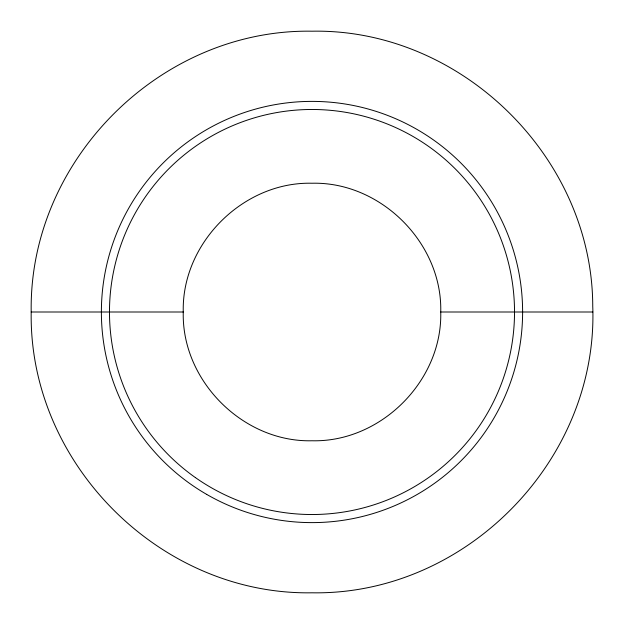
<?xml version="1.0" encoding="UTF-8"?>
<svg xmlns="http://www.w3.org/2000/svg" width="624" height="624" viewBox="0 0 624 624"><rect width="100%" height="100%" fill="white"/><g stroke="black" fill="none" stroke-linecap="round" stroke-linejoin="round"><path stroke-width="0.94" d="M31.2 312C28.649 160.43 160.423 28.649 312 31.2C460.98 28.408 592.519 157.295 592.745 306.306C598.502 459.95 465.738 595.444 312 592.8C160.43 595.351 28.649 463.57 31.2 312L183.222 312M440.778 312L592.8 312M183.261 312C181.475 380.796 243.22 442.486 312 440.762C380.78 442.486 442.525 380.796 440.739 312C442.525 243.204 380.78 181.514 312 183.238C243.22 181.514 181.475 243.204 183.261 312M206.692 494.395A210.608 210.608 0 0 0 522.608 312A210.608 210.608 0 0 0 206.692 129.605A210.608 210.608 0 0 0 206.692 494.395M195.39 477.578A202.519 202.519 0 0 0 513.7 330.197A202.519 202.519 0 0 0 226.91 128.224A202.519 202.519 0 0 0 195.39 477.578"/></g></svg>
